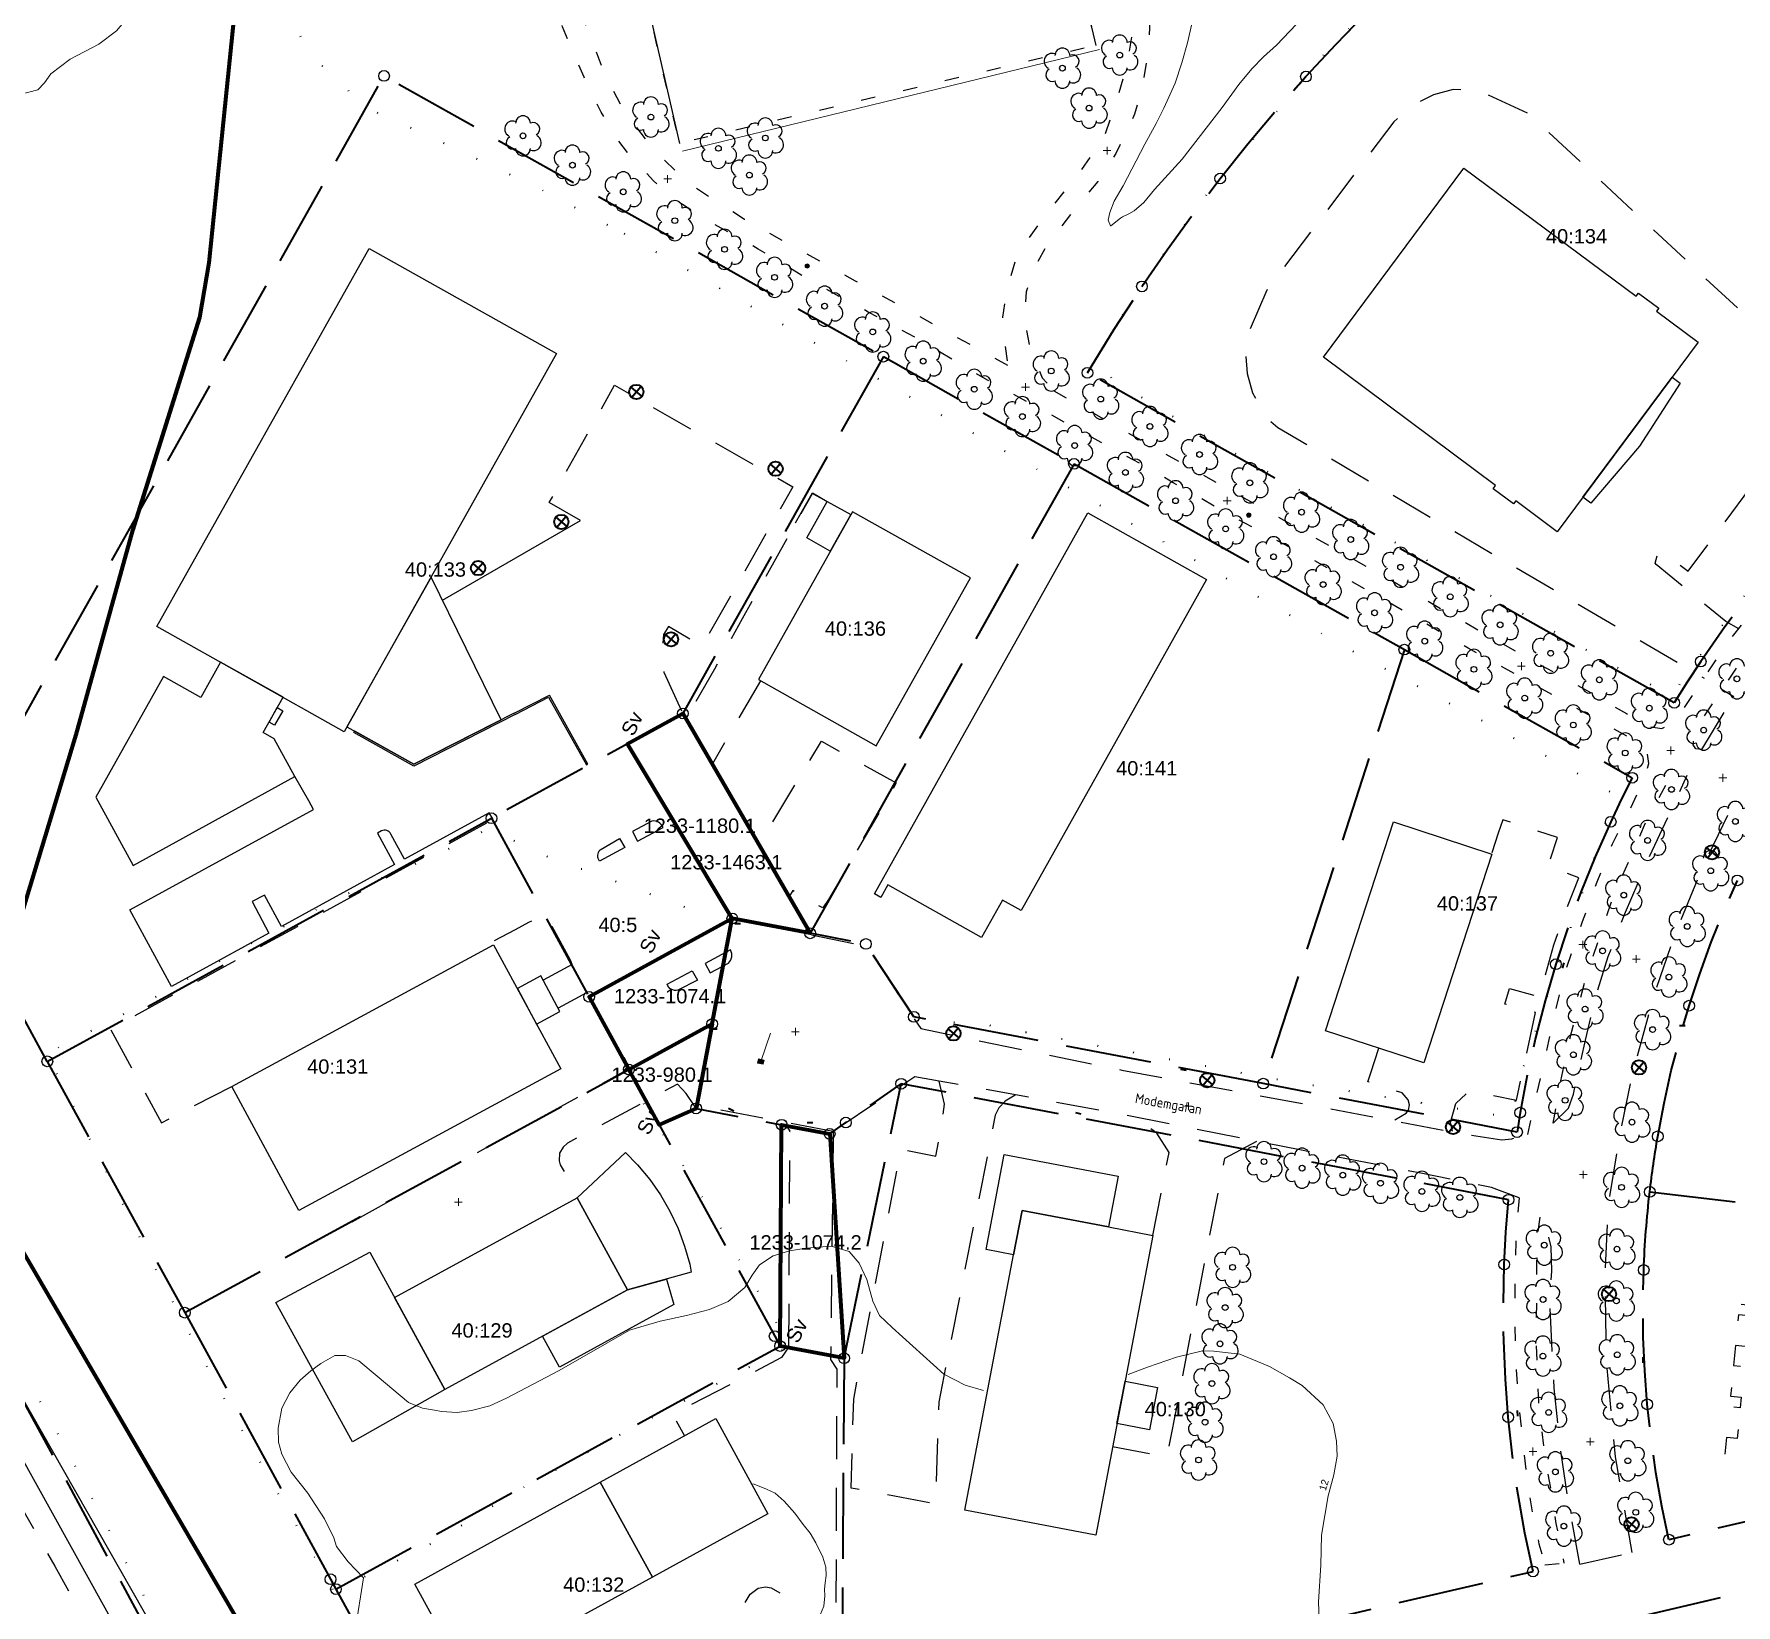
# Model space of a CAD drawing. Header units: metres. Extents: x -12 to 120691, y -61 to 6149382.
# Drawn here: x 119292 to 119529.7, y 6148446.3 to 6148665.6 of the extents above; entities that cross this region are included whole.
import ezdxf
from ezdxf.enums import TextEntityAlignment as Align

# ---------------------------------------------------------------- set-up
doc = ezdxf.new("R2010")
doc.units = ezdxf.units.M
for name, pattern in [('Annan_avgränsning_gångban', [6, 2, -4]), ('Annan_avgränsning_körbana', [10, 6, -4]), ('Annan_gräns', [0]), ('dränledning', [0]), ('Fastighetsgräns', [16, 12, -4]), ('Heldragen__fast_', [0]), ('Heldragen__skalber__', [0]), ('Heldragen_linje', [2, 1, 1]), ('Prickad__fast_', [5, 0, -5]), ('Stenmur', [0]), ('Streckad__fast_', [10.24, 5.12, -5.12]), ('Stödmur', [0])]:
    doc.linetypes.add(name, pattern=pattern)
doc.layers.get('0').update_dxf_attribs({"linetype": 'CONTINUOUS'})
for name, color, linetype, lineweight in [('ADR_LINE', 9, 'dränledning', 18), ('AV_LINE', 9, 'Heldragen__fast_', 20), ('BET.SLÄ_LINE', 9, 'Heldragen_linje', 18), ('BYGPREL_LINE', 9, 'Streckad__fast_', 25), ('DIKE.K_LINE', 9, 'Heldragen_linje', 25), ('DIKE.M_LINE', 9, 'Heldragen_linje', 25), ('FASTGR_LINE', 7, 'Fastighetsgräns', 35), ('GÅNGBK_LINE', 9, 'Annan_avgränsning_gångban', 25), ('HÖJDK-1_LINE', 9, 'Heldragen_linje', 18), ('INDUS.L_LINE', 9, 'Heldragen_linje', 25), ('INDUS.T_LINE', 9, 'Heldragen_linje', 25), ('KÖRBANK_LINE', 9, 'Annan_avgränsning_körbana', 25), ('KÖRBSTK_LINE', 9, 'Heldragen_linje', 25), ('KÖRBT.K_LINE', 9, 'Annan_avgränsning_körbana', 25), ('RÄTTIGR_LINE', 9, 'Annan_gräns', 70), ('SKÄRMTT_LINE', 9, 'Heldragen_linje', 25), ('STAKE_LINE', 9, 'staket', 25), ('STMURK_LINE', 9, 'Stenmur', 25), ('STÖDM_LINE', 9, 'Stödmur', 25), ('TINDU.L_LINE', 9, 'Heldragen_linje', 25), ('TSKÄRTL_LINE', 9, 'Heldragen_linje', 25), ('ÅKER.B_LINE', 9, 'Prickad__fast_', 35)]:
    doc.layers.add(name, color=color, linetype=linetype, lineweight=lineweight)
for name, color, linetype in [('DIB_POINT', 9, 'CONTINUOUS'), ('FASTID_POINT', 9, 'CONTINUOUS'), ('FREGNRT_TEXT', 9, 'CONTINUOUS'), ('GRÄ_POINT', 9, 'CONTINUOUS'), ('HPF_POINT', 7, 'CONTINUOUS'), ('HTXT2_TEXT', 9, 'CONTINUOUS'), ('RUPPLYT_TEXT', 9, 'CONTINUOUS'), ('STOLP.B_POINT', 9, 'CONTINUOUS'), ('TRÄD.LÖ_POINT', 9, 'CONTINUOUS'), ('VBP_POINT', 9, 'CONTINUOUS'), ('VSV_POINT', 5, 'CONTINUOUS'), ('väg-gatunamn text', 3, 'CONTINUOUS')]:
    doc.layers.add(name, color=color, linetype=linetype)
doc.styles.add('ISO', font='iso.shx')
doc.styles.add('Standard_CAD', font='ARIAL.TTF', dxfattribs={"height": 0.2})
doc.linetypes.add('staket', pattern='A,15,["//",ISO,S=3,R=0,X=0,Y=-1.5],15', length=30)

# ---------------------------------------------------------------- blocks, each defined once
blk = doc.blocks.new('Gränspunkt')
at = {"color": 0, "linetype": 'Heldragen__skalber__', "lineweight": 25}
blk.add_circle((0, 0), 0.5, dxfattribs=at)
blk = doc.blocks.new('Plus__fast_')
at = {"color": 0, "linetype": 'Heldragen__skalber__', "lineweight": 0, "flags": 128}
for points in [[(-0.0675, 0), (0.0675, 0)], [(0, -0.0675), (0, 0.0675)]]:
    blk.add_lwpolyline(points, dxfattribs=at)
blk = doc.blocks.new('Belysningsstolpe')
at = {"color": 0, "linetype": 'Heldragen__skalber__', "lineweight": 35, "flags": 128}
for points in [[(-0.38, 0.32), (0.38, -0.32)], [(-0.32, -0.38), (0.32, 0.38)]]:
    blk.add_lwpolyline(points, dxfattribs=at)
at = {"color": 0, "linetype": 'Heldragen__skalber__', "lineweight": 35}
blk.add_circle((0, 0), 0.5, dxfattribs=at)
blk = doc.blocks.new('Rutnätspunkt_1')
at = {"color": 0, "linetype": 'Heldragen__skalber__', "lineweight": 25, "flags": 128}
for points in [[(-0.5, 0), (-0.08, 0)], [(0, 0.5), (0, 0.08)], [(0.5, 0), (0.08, 0)], [(0, -0.5), (0, -0.08)]]:
    blk.add_lwpolyline(points, dxfattribs=at)
blk = doc.blocks.new('LÖVTRÄD', base_point=(2, 2))
blk.add_circle((2, 2), 0.08)
for centre, radius, start, end in [((1.712, 2.192), 0.222, 59.744, 239.744), ((2, 2.352), 0.208, 0, 180), ((1.712, 1.808), 0.179, 116.565, 296.565), ((2.288, 1.808), 0.222, 239.744, 59.744), ((2.288, 2.192), 0.179, 296.565, 116.565), ((2, 1.648), 0.208, 180, 0)]:
    blk.add_arc(centre, radius, start, end)
blk = doc.blocks.new('Ventil')
at = {"color": 0, "linetype": 'Heldragen__skalber__', "lineweight": 35, "flags": 128}
blk.add_lwpolyline([(-0.4, 0), (0.4, 0)], dxfattribs=at)
blk = doc.blocks.new('VBP')
blk.add_hatch(color=0).paths.add_polyline_path([(0.4, -0.3), (-0.4, -0.3), (-0.4, 0.3), (0.4, 0.3)], flags=0)
at = {"color": 0, "linetype": 'Heldragen__skalber__', "lineweight": 0, "flags": 128}
blk.add_lwpolyline([(0.4, -0.3), (-0.4, -0.3), (-0.4, 0.3), (0.4, 0.3), (0.4, -0.3)], dxfattribs=at)
blk = doc.blocks.new('DIB')
blk.add_hatch(color=0).paths.add_polyline_path([(0.3, 0, 1), (-0.3, 0, 1)], flags=0)
at = {"color": 0, "linetype": 'Heldragen__skalber__', "lineweight": 0, "flags": 128}
blk.add_lwpolyline([(0.3, 0, 1), (-0.3, 0, 1), (0.3, 0)], format="xyb", dxfattribs=at)

msp = doc.modelspace()

# ---------------------------------------------------------------- linework, layer by layer
at = {"layer": 'ADR_LINE', "flags": 128}
msp.add_lwpolyline([(119440.83, 6148663.458), (119382.571, 6148649.262)], dxfattribs=at)
at = {"layer": 'AV_LINE', "flags": 128}
msp.add_lwpolyline([(119393.511, 6148522.136), (119394.868, 6148526.114)], dxfattribs=at)
at = {"layer": 'BET.SLÄ_LINE', "flags": 128}
msp.add_lwpolyline([(119442.379, 6148638.81), (119442.336, 6148638.832), (119442.042, 6148639.62), (119442.233, 6148640.715), (119442.864, 6148642.297), (119444.119, 6148644.396), (119447.161, 6148650.229), (119448.746, 6148653.119), (119449.809, 6148655.269), (119451.366, 6148658.773), (119452.295, 6148661.591), (119453.096, 6148664.361), (119453.692, 6148667.056), (119454.418, 6148669.647), (119454.835, 6148671.972), (119455.505, 6148676.624), (119456.282, 6148678.793), (119457.439, 6148681.066), (119459.481, 6148683.286), (119461.789, 6148685.18), (119468.519, 6148690.412), (119470.753, 6148692.33), (119472.346, 6148694.083), (119475.46, 6148697.637), (119479.298, 6148703.138), (119483.524, 6148710.321), (119488.783, 6148717.853), (119490.436, 6148719.722), (119492.339, 6148721.595), (119494.201, 6148723.252), (119495.553, 6148724.303), (119496.961, 6148725.298), (119498.623, 6148726.308), (119500.817, 6148727.376), (119502.346, 6148727.865), (119504.477, 6148728.334), (119507.003, 6148728.763), (119510.296, 6148729.191), (119516.234, 6148730.268), (119524.4, 6148731.729), (119532.87, 6148733.409), (119535.119, 6148734.026), (119537.597, 6148734.9), (119539.9, 6148735.589), (119541.146, 6148736.131), (119543.055, 6148736.819), (119549.653, 6148739.245), (119551.809, 6148740.168), (119556.934, 6148742.689), (119565.976, 6148747.234), (119573.359, 6148750.89), (119579.403, 6148752.701), (119582.636, 6148753.248), (119584.517, 6148753.326), (119585.55, 6148753.19), (119586.736, 6148752.765), (119588.219, 6148752.021), (119589.268, 6148751.297), (119590.163, 6148750.484), (119590.813, 6148749.343), (119590.938, 6148748.439), (119590.782, 6148747.388), (119590.453, 6148746.356), (119589.835, 6148745.058), (119588.586, 6148743.453), (119587.484, 6148742.473), (119586.362, 6148741.674), (119584.452, 6148740.414), (119582.344, 6148739.173), (119579.946, 6148737.984), (119578.012, 6148737.25), (119571.352, 6148734.707), (119561.049, 6148730.714), (119552.779, 6148727.761), (119543.293, 6148724.117), (119536.451, 6148720.604), (119528.912, 6148716.327), (119520.959, 6148711.705), (119519.124, 6148710.724), (119514.418, 6148707.933), (119508.465, 6148703.819), (119507.342, 6148702.842), (119505.083, 6148701.069), (119498.03, 6148695.669), (119495.394, 6148693.484), (119492.543, 6148690.859), (119489.591, 6148687.526), (119486.218, 6148684.037), (119483.804, 6148681.824), (119477.373, 6148675.96), (119471.115, 6148669.936), (119465.531, 6148664.052), (119463.7, 6148662.405), (119462.086, 6148660.765), (119460.291, 6148658.568), (119457.939, 6148655.358), (119452.372, 6148648.155), (119448.508, 6148643.892), (119447.019, 6148642.087), (119445.667, 6148640.907), (119444.916, 6148640.491), (119444.042, 6148640.069), (119443.733, 6148639.917), (119442.379, 6148638.81)], dxfattribs=at)
at = {"layer": 'BYGPREL_LINE', "flags": 128}
msp.add_lwpolyline([(119556.014, 6148488.084), (119540.387, 6148489.598), (119540.435, 6148490.096), (119532.373, 6148490.878), (119532.446, 6148491.624), (119532.047, 6148491.663), (119531.974, 6148490.916), (119530.482, 6148491.06), (119530.211, 6148488.274), (119531.704, 6148488.129), (119531.56, 6148486.636), (119530.066, 6148486.781), (119529.797, 6148483.994), (119531.29, 6148483.849), (119531.145, 6148482.356), (119529.652, 6148482.501), (119529.382, 6148479.714), (119530.874, 6148479.57), (119530.73, 6148478.077), (119529.237, 6148478.222), (119528.966, 6148475.434), (119530.459, 6148475.29), (119530.315, 6148473.797), (119528.821, 6148473.941), (119528.552, 6148471.154), (119530.045, 6148471.009), (119529.9, 6148469.516), (119528.407, 6148469.661), (119528.137, 6148466.875), (119529.63, 6148466.73), (119529.558, 6148465.983), (119529.956, 6148465.944), (119530.028, 6148466.692), (119533.532, 6148466.351), (119533.592, 6148466.969), (119553.15, 6148468.496), (119552.496, 6148476.87), (119554.903, 6148476.637), (119556.014, 6148488.084)], dxfattribs=at)
at = {"layer": 'DIKE.K_LINE', "flags": 128}
msp.add_lwpolyline([(119218.299, 6148589.881), (119219.712, 6148593.586), (119222, 6148594.024), (119224.088, 6148592.506), (119229.787, 6148581.447), (119311.973, 6148437.159), (119328.397, 6148408.811), (119337.207, 6148394.41), (119345.284, 6148381.998), (119348.842, 6148372.176), (119353.04, 6148363.948), (119361.088, 6148348.444), (119369.709, 6148332.684), (119387.137, 6148301.549), (119404.182, 6148271.466), (119420.942, 6148242.882), (119428.221, 6148230.969), (119434.831, 6148219.108), (119440.868, 6148208.878), (119447.536, 6148197.126), (119462.746, 6148171.66), (119472.862, 6148154.946), (119490.397, 6148126.093), (119506.217, 6148100.015), (119531.353, 6148059.491)], dxfattribs=at)
at = {"layer": 'DIKE.M_LINE', "flags": 128}
msp.add_lwpolyline([(119530.268, 6148059.323), (119506.238, 6148098.676), (119477.97, 6148145.125), (119471.381, 6148155.637), (119459.736, 6148174.759), (119457.323, 6148178.73), (119445.399, 6148198.921), (119439.205, 6148209.687), (119431.965, 6148222.072), (119426.667, 6148231.311), (119424.57, 6148234.949), (119420.046, 6148242.16), (119408.624, 6148261.111), (119399.441, 6148276.783), (119390.084, 6148292.248), (119380.663, 6148308.435), (119371.775, 6148323.49), (119362.847, 6148339.124), (119353.923, 6148354.959), (119344.43, 6148371.216), (119334.626, 6148388.905), (119324.217, 6148406.987), (119319.041, 6148415.986), (119306.655, 6148437.248), (119227.329, 6148580.255), (119223.85, 6148586.78), (119221.718, 6148590.979)], dxfattribs=at)
at = {"layer": 'FASTGR_LINE', "flags": 128}
for points in [[(119469.652, 6148659.668), (119473.873, 6148664.215), (119478.202, 6148668.658), (119482.638, 6148672.994)], [(119293.837, 6148522.173), (119278.892, 6148549.49), (119340.873, 6148659.762), (119410.617, 6148620.564)], [(119457.665, 6148645.435), (119461.544, 6148650.276), (119465.541, 6148655.021), (119469.652, 6148659.668)], [(119446.742, 6148630.371), (119450.261, 6148635.48), (119453.903, 6148640.503), (119457.665, 6148645.435)], [(119439.123, 6148618.308), (119442.849, 6148624.393), (119446.742, 6148630.371)], [(119410.617, 6148620.564), (119382.607, 6148570.742)], [(119410.617, 6148620.564), (119437.252, 6148605.594)], [(119521.101, 6148572.232), (119439.123, 6148618.308)], [(119437.252, 6148605.594), (119400.399, 6148540.048)], [(119437.252, 6148605.594), (119483.394, 6148579.66)], [(119539.307, 6148596.551), (119535.428, 6148592.112), (119531.712, 6148587.534), (119528.166, 6148582.825), (119524.793, 6148577.99)], [(119483.394, 6148579.66), (119463.689, 6148519.063)], [(119483.394, 6148579.66), (119515.222, 6148561.771)], [(119524.793, 6148577.99), (119522.918, 6148575.131), (119521.101, 6148572.232)], [(119235.312, 6148576.105), (119255.69, 6148538.832), (119260.788, 6148529.617), (119328.245, 6148404.852)], [(119382.607, 6148570.742), (119355.871, 6148556.113)], [(119400.399, 6148540.048), (119382.607, 6148570.742)], [(119515.222, 6148561.771), (119513.688, 6148558.712), (119512.22, 6148555.623)], [(119293.837, 6148522.173), (119355.871, 6148556.113)], [(119355.871, 6148556.113), (119369.515, 6148531.179), (119375.073, 6148521.024)], [(119512.22, 6148555.623), (119510.061, 6148550.748), (119508.066, 6148545.806), (119506.233, 6148540.799), (119504.565, 6148535.736)], [(119523.184, 6148529.942), (119524.652, 6148534.397), (119526.266, 6148538.801), (119528.022, 6148543.151), (119529.92, 6148547.44)], [(119400.399, 6148540.048), (119389.518, 6148542.124), (119386.707, 6148527.391), (119384.457, 6148515.603), (119396.412, 6148513.321), (119403.121, 6148512.042), (119405.373, 6148513.619), (119413.11, 6148519.044)], [(119463.689, 6148519.063), (119414.892, 6148528.375), (119408.181, 6148538.563), (119400.399, 6148540.048)], [(119504.565, 6148535.736), (119503.063, 6148530.617), (119501.731, 6148525.454), (119500.568, 6148520.249), (119499.577, 6148515.009)], [(119518.794, 6148511.7), (119519.667, 6148516.312), (119520.69, 6148520.892), (119521.863, 6148525.437), (119523.184, 6148529.942)], [(119293.837, 6148522.173), (119313.036, 6148487.083)], [(119313.036, 6148487.083), (119375.073, 6148521.024)], [(119375.073, 6148521.024), (119395.439, 6148483.804), (119396.192, 6148482.425)], [(119405.139, 6148480.719), (119413.11, 6148519.044)], [(119497.954, 6148502.854), (119413.11, 6148519.044)], [(119499.577, 6148515.009), (119499.135, 6148512.299), (119463.689, 6148519.063)], [(119497.346, 6148493.806), (119497.587, 6148498.334), (119497.954, 6148502.854)], [(119517.674, 6148503.94), (119584.226, 6148496.209)], [(119497.909, 6148472.495), (119497.507, 6148477.813), (119497.279, 6148483.141), (119497.225, 6148488.474), (119497.346, 6148493.806)], [(119517.327, 6148474.288), (119516.972, 6148478.968), (119516.771, 6148483.657), (119516.724, 6148488.349), (119516.831, 6148493.042)], [(119313.036, 6148487.083), (119333.402, 6148449.861), (119334.155, 6148448.483)], [(119334.155, 6148448.483), (119396.192, 6148482.425)], [(119396.192, 6148482.425), (119405.139, 6148480.719)], [(119405.139, 6148480.719), (119404.766, 6148428.424)], [(119520.36, 6148455.383), (119519.365, 6148460.069), (119518.526, 6148464.785), (119517.847, 6148469.527), (119517.327, 6148474.288)], [(119501.37, 6148450.954), (119500.234, 6148456.293), (119499.278, 6148461.667), (119498.503, 6148467.067), (119497.909, 6148472.495)], [(119585.609, 6148470.601), (119520.36, 6148455.383)], [(119360.066, 6148408.243), (119588.293, 6148461.473)], [(119404.766, 6148428.424), (119501.37, 6148450.954)], [(119334.155, 6148448.483), (119351.882, 6148416.088), (119404.766, 6148428.424)]]:
    msp.add_lwpolyline(points, dxfattribs=at)
for points in [[(119517.674, 6148503.94, -0.0137096), (119518.794, 6148511.7)], [(119516.831, 6148493.042, -0.0191163), (119517.674, 6148503.94)]]:
    msp.add_lwpolyline(points, format="xyb", dxfattribs=at)
at = {"layer": 'GÅNGBK_LINE', "flags": 128}
for points in [[(119517.805, 6148568.902), (119519.37, 6148568.649), (119520.628, 6148569.248), (119521.546, 6148570.099), (119528.547, 6148580.631), (119538.938, 6148593.493), (119547.156, 6148602.695), (119553.188, 6148608.103), (119559.122, 6148613.112), (119565.752, 6148617.89), (119572.402, 6148622.552), (119580.486, 6148627.549), (119587.565, 6148631.282), (119596.572, 6148635.265), (119606.212, 6148639.126), (119615.945, 6148642.718), (119630.014, 6148647.575), (119638.299, 6148651.202), (119642.247, 6148653.115), (119646.579, 6148655.223), (119649.493, 6148656.938), (119649.738, 6148659.016), (119644.929, 6148672.781), (119637.999, 6148691.911), (119628.664, 6148717.621), (119621.64, 6148737.03), (119615.742, 6148753.49), (119610.614, 6148767.749), (119609.459, 6148771.274), (119608.441, 6148773.506), (119607.195, 6148775.094), (119605.91, 6148775.858), (119603.639, 6148775.982), (119602.499, 6148775.662), (119593.137, 6148771.913), (119579.829, 6148766.506), (119569.316, 6148762.569), (119561.703, 6148760.219), (119549.316, 6148756.784), (119541.358, 6148754.923), (119534.025, 6148752.642), (119529.676, 6148751.054), (119524.594, 6148748.67), (119518.204, 6148745.284), (119511.15, 6148741.563), (119505.237, 6148738.593), (119499.758, 6148735.841), (119495.093, 6148733.825), (119489.609, 6148731.497), (119486.4, 6148730.597), (119482.537, 6148729.765), (119472.112, 6148728.506), (119460.769, 6148726.544), (119452.646, 6148724.955), (119445.926, 6148722.991), (119440.37, 6148721.358), (119438.09, 6148720.473), (119437.551, 6148719.344), (119437.757, 6148717.016), (119440.27, 6148707.448), (119442.85, 6148696.735), (119446.649, 6148680.536), (119447.883, 6148673.094), (119447.928, 6148668.497), (119447.59, 6148663.275), (119446.867, 6148658.612), (119445.7, 6148654.414), (119443.105, 6148648.915), (119440.578, 6148645.031), (119436.947, 6148640.654), (119433.34, 6148635.87), (119431.581, 6148632.757), (119430.561, 6148629.611), (119430.325, 6148626.109), (119430.985, 6148622.146), (119432.095, 6148619.433), (119432.809, 6148617.629), (119434.425, 6148615.81)], [(119427.986, 6148619.339), (119406.715, 6148631.12), (119391.22, 6148639.728), (119383.339, 6148644.792), (119378.371, 6148649.677), (119374.333, 6148654.949), (119371.789, 6148659.864), (119368.677, 6148667.825), (119365.952, 6148674.41), (119361.985, 6148683.061), (119359.011, 6148688.843), (119355.64, 6148694.361), (119355.352, 6148695.618), (119355.681, 6148697.009), (119356.911, 6148698.356), (119358.671, 6148699.371), (119378.817, 6148704.663), (119407.153, 6148712.394), (119423.851, 6148717.049), (119430.797, 6148718.939), (119431.987, 6148719.295), (119433.156, 6148719.379), (119434.826, 6148717.965)], [(119434.826, 6148717.965), (119438.39, 6148701.996), (119441.719, 6148688.508), (119444.171, 6148678.472), (119445.064, 6148673.413), (119445.586, 6148667.174), (119444.653, 6148661.416), (119443.211, 6148656.347), (119441.475, 6148651.256), (119437.621, 6148645.736), (119433.851, 6148641.113), (119430.748, 6148636.891), (119428.982, 6148633.735), (119427.882, 6148630.038), (119427.267, 6148626.073), (119427.376, 6148623.82), (119427.986, 6148619.339)], [(119431.039, 6148703.308), (119440.284, 6148664.024), (119382.129, 6148650.339), (119373.273, 6148689.132)], [(119500.629, 6148511.975), (119502.617, 6148520.641), (119504.373, 6148528.58), (119505.755, 6148534.337), (119508.3, 6148541.689), (119510.319, 6148547.257), (119512.481, 6148552.553), (119515.33, 6148558.162), (119516.851, 6148561.561), (119517.539, 6148563.737), (119517.342, 6148565.359), (119516.439, 6148566.519), (119510.86, 6148569.578), (119499.896, 6148575.685), (119492.288, 6148579.859), (119484.426, 6148584.432), (119469.953, 6148592.571), (119460.041, 6148597.881), (119451.097, 6148602.963), (119446.977, 6148605.372), (119441.029, 6148608.571), (119433.907, 6148612.54), (119425.16, 6148617.268), (119415.518, 6148623.017), (119408.52, 6148626.796), (119400.984, 6148630.857), (119393.14, 6148635.591), (119386.561, 6148639.278), (119381.831, 6148642.261), (119378.494, 6148645.136), (119375.281, 6148648.567), (119373.384, 6148651.054), (119371.193, 6148654.712), (119368.808, 6148659.571), (119365.808, 6148666.622), (119362.303, 6148675.252), (119358.678, 6148682.98), (119355.192, 6148689.556), (119353.102, 6148692.509), (119351.478, 6148693.762), (119350.625, 6148693.934), (119348.463, 6148693.261), (119346.095, 6148691.433), (119342.931, 6148688.835), (119339.58, 6148686.049), (119335.194, 6148681.993)], [(119434.425, 6148615.81), (119454.111, 6148604.675), (119467.762, 6148597.07), (119481.771, 6148589.228), (119489.794, 6148584.66), (119495.544, 6148581.361), (119501.332, 6148578.104), (119505.761, 6148575.741), (119514.405, 6148570.744), (119517.805, 6148568.902)], [(119524.967, 6148565.72), (119524.113, 6148565.829), (119523.753, 6148566.373), (119523.819, 6148568.056), (119524.334, 6148568.97), (119532.047, 6148580.403), (119537.25, 6148586.985), (119543.682, 6148594.6), (119550.156, 6148601.399), (119554.809, 6148605.733)], [(119504.199, 6148513.559), (119505.038, 6148518.506), (119506.469, 6148525.246), (119508.726, 6148533.766), (119510.724, 6148539.651), (119512.66, 6148545.393), (119514.891, 6148550.436), (119517.371, 6148556.102), (119519.324, 6148559.616), (119520.356, 6148561.488), (119520.608, 6148561.759), (119521.754, 6148561.999), (119522.922, 6148562.131)], [(119499.413, 6148503.108), (119498.947, 6148496.959), (119498.799, 6148487.999), (119498.889, 6148480.748), (119499.432, 6148473.747), (119499.987, 6148468.313), (119500.6, 6148463.335), (119501.293, 6148459.015), (119502.188, 6148454.804), (119503.037, 6148451.862)], [(119502.314, 6148500.398), (119501.898, 6148497.482), (119501.846, 6148490.285), (119501.795, 6148482.668), (119502.115, 6148474.581), (119502.887, 6148467.846), (119503.964, 6148461.562), (119504.562, 6148457.65), (119505.689, 6148452.127)], [(119503.037, 6148451.862), (119505.689, 6148452.127)]]:
    msp.add_lwpolyline(points, dxfattribs=at)
at = {"layer": 'HÖJDK-1_LINE', "flags": 128}
for points in [[(119296.234, 6148685.264), (119296.697, 6148684.742), (119297.768, 6148682.731), (119299.699, 6148679.614), (119300.635, 6148677.374), (119302.558, 6148675.509), (119304.364, 6148673.475), (119304.735, 6148670.87), (119304.922, 6148668.712), (119304.541, 6148667.279), (119303.49, 6148666.064), (119301.018, 6148664.185), (119297.007, 6148662.084), (119294.328, 6148660.047), (119293.441, 6148658.817), (119292.528, 6148657.825), (119287.466, 6148656.504), (119281.457, 6148654.694), (119277.804, 6148653.09), (119275.965, 6148651.323), (119274.001, 6148649.023), (119272.793, 6148646.557), (119271.362, 6148642.916), (119269.261, 6148633.935), (119264.365, 6148627.957), (119261.706, 6148622.904), (119261.433, 6148620.355), (119261.748, 6148617.7), (119261.195, 6148614.483), (119258.485, 6148609.567), (119256.141, 6148605.88), (119250.631, 6148599.527), (119246.223, 6148595.76), (119245.273, 6148593.886), (119245.088, 6148590.939), (119244.65, 6148587.946), (119244.734, 6148584.451), (119245.905, 6148581.713), (119247.032, 6148579.596), (119248.606, 6148577.884), (119251.483, 6148575.685), (119254.978, 6148572.723), (119256.29, 6148570.058), (119256.952, 6148567.698), (119256.547, 6148566.29), (119254.768, 6148561.995), (119253.877, 6148560.914), (119253.176, 6148559.88), (119252.256, 6148558.934), (119250.364, 6148557.977), (119248.693, 6148556.91), (119247.689, 6148555.632), (119247.243, 6148554.211), (119247.102, 6148553.481)], [(119338.016, 6148450.036), (119335.856, 6148452.269), (119334.249, 6148454.452), (119333.854, 6148455.654), (119332.563, 6148458.282), (119330.243, 6148461.878), (119327.918, 6148464.831), (119326.593, 6148467.31), (119326.116, 6148468.994), (119326.064, 6148470.95), (119326.596, 6148473.745), (119327.709, 6148475.895), (119329.144, 6148477.657), (119330.658, 6148478.946), (119332.024, 6148479.992), (119334.007, 6148481.109), (119335.468, 6148481.117), (119337.37, 6148480.35), (119339.889, 6148478.23), (119344.307, 6148474.547), (119346.235, 6148473.763), (119347.943, 6148473.489), (119348.92, 6148473.29), (119351.097, 6148473.132), (119353.078, 6148473.441), (119355.654, 6148474.07), (119357.984, 6148475.142), (119365.348, 6148479.01), (119375.18, 6148484.623), (119379.441, 6148485.907), (119383.131, 6148486.686), (119386.328, 6148487.511), (119388.93, 6148488.663), (119391.276, 6148490.605), (119392.284, 6148492.309), (119393.317, 6148493.781), (119395.227, 6148495.032), (119397.506, 6148495.693), (119399.859, 6148496.084), (119403.313, 6148496.362), (119405.835, 6148495.637), (119407.233, 6148494.016), (119408.324, 6148491.71), (119409.132, 6148488.689), (119410.078, 6148486.705), (119411.836, 6148485.019), (119419.052, 6148478.503), (119422.042, 6148476.979), (119424.597, 6148476.218)], [(119444.805, 6148478.427), (119447.538, 6148479.484), (119451.552, 6148480.877), (119455.206, 6148481.761), (119456.802, 6148481.688), (119460.415, 6148481.265), (119464.58, 6148479.56), (119467.365, 6148477.998), (119469.119, 6148476.929), (119472.048, 6148474.21), (119473.463, 6148471.605), (119473.927, 6148469.154), (119473.988, 6148467.05), (119473.534, 6148464.453), (119472.77, 6148461.51), (119471.802, 6148456.019), (119471.718, 6148451.83), (119471.412, 6148446.714), (119471.526, 6148442.951), (119472.154, 6148440.449), (119472.957, 6148438.12), (119473.945, 6148435.765), (119477.329, 6148428.026), (119478.302, 6148425.226), (119478.283, 6148423.345), (119478.182, 6148422.516), (119477.627, 6148421.396), (119476.668, 6148419.94), (119475.324, 6148418.41), (119473.937, 6148417.29), (119472.574, 6148416.672), (119468.064, 6148415.017), (119464.98, 6148414.148), (119463.667, 6148413.906), (119460.992, 6148413.309), (119454.454, 6148412.144), (119447.089, 6148411.907), (119434.386, 6148412.132), (119430.106, 6148412.538), (119424.586, 6148412.593), (119420.388, 6148411.9), (119410.061, 6148409.951), (119403.135, 6148409.166), (119399.991, 6148409.015), (119393.9, 6148408.49), (119391.089, 6148408.048), (119389.665, 6148407.626), (119388.179, 6148407.334), (119385.775, 6148406.696), (119375.831, 6148404.526), (119372.514, 6148404.561), (119370.189, 6148404.908), (119365.29, 6148405.726), (119363.243, 6148405.947), (119362.093, 6148406.052), (119357.603, 6148406.952), (119356.094, 6148407.259), (119354.686, 6148408.085), (119353.401, 6148408.751), (119349.521, 6148410.822), (119348.361, 6148411.609), (119347.705, 6148413.072), (119347.419, 6148414.929), (119346.805, 6148419.832), (119346.087, 6148422.012), (119344.376, 6148425.013), (119339.168, 6148434.471), (119338.235, 6148436.851), (119336.958, 6148441.286), (119336.823, 6148442.523), (119336.822, 6148442.684), (119338.016, 6148450.036)], [(119392.409, 6148463.182), (119392.553, 6148463.153), (119394.282, 6148462.44), (119395.494, 6148461.879), (119396.765, 6148460.77), (119398.258, 6148459.108), (119399.44, 6148457.495), (119400.407, 6148456.291), (119401.194, 6148454.965), (119402.184, 6148452.932), (119402.574, 6148451.569), (119402.613, 6148450.369), (119402.48, 6148449.367), (119402.399, 6148448.464), (119402.426, 6148447.548), (119402.299, 6148446.1), (119401.826, 6148444.964), (119401.354, 6148444.259), (119400.756, 6148443.637), (119399.893, 6148442.924), (119397.45, 6148441.027), (119396.619, 6148440.64), (119394.136, 6148439.951), (119393.208, 6148439.928), (119392.044, 6148439.793), (119389.406, 6148439.237), (119388.91, 6148439.098), (119383.809, 6148439.709)]]:
    msp.add_lwpolyline(points, dxfattribs=at)
at = {"layer": 'INDUS.L_LINE', "flags": 128}
for points in [[(119491.723, 6148646.887), (119515.798, 6148628.988), (119516.127, 6148629.429), (119518.935, 6148627.342), (119518.607, 6148626.9), (119524.425, 6148622.574), (119504.725, 6148596.085), (119498.979, 6148600.435), (119498.65, 6148599.995), (119495.805, 6148602.125), (119496.13, 6148602.556), (119472.089, 6148620.478), (119491.723, 6148646.887)], [(119338.812, 6148635.684), (119364.964, 6148620.985), (119335.295, 6148568.203), (119309.144, 6148582.902), (119338.812, 6148635.684)], [(119455.77, 6148589.469), (119429.876, 6148543.237), (119427.284, 6148544.689), (119424.352, 6148539.455), (119411.223, 6148546.811), (119410.245, 6148545.066), (119409.373, 6148545.555), (119439.193, 6148598.772), (119455.77, 6148589.469)], [(119481.868, 6148555.594), (119495.603, 6148551.116), (119486.1, 6148521.969), (119472.365, 6148526.447), (119481.868, 6148555.594)], [(119342.35, 6148489.19), (119367.864, 6148503.11), (119374.88, 6148490.251), (119349.366, 6148476.331), (119342.35, 6148489.19)], [(119448.266, 6148497.879), (119440.28, 6148456.035), (119422.01, 6148459.521), (119428.814, 6148495.178), (119429.995, 6148501.366), (119442.078, 6148499.06), (119448.266, 6148497.879)], [(119345.159, 6148449.185), (119371.071, 6148463.431), (119378.381, 6148450.136), (119363.103, 6148441.762), (119366.549, 6148435.528), (119367.952, 6148436.296), (119369.162, 6148434.085), (119367.759, 6148433.317), (119371.258, 6148426.922), (119365.471, 6148423.769), (119364.894, 6148424.806), (119360.177, 6148422.23), (119357.765, 6148426.672), (119358.804, 6148427.208), (119353.687, 6148436.603), (119352.414, 6148435.92), (119345.159, 6148449.185)]]:
    msp.add_lwpolyline(points, dxfattribs=at)
at = {"layer": 'INDUS.T_LINE', "flags": 128}
for points in [[(119399.914, 6148595.254), (119402.774, 6148600.357), (119406.072, 6148598.509), (119403.212, 6148593.406), (119399.914, 6148595.254)], [(119422.775, 6148589.674), (119406.296, 6148598.91), (119393.158, 6148575.471), (119409.636, 6148566.236), (119422.775, 6148589.674)], [(119319.6, 6148518.643), (119356.177, 6148538.46), (119365.56, 6148521.143), (119328.982, 6148501.326), (119319.6, 6148518.643)]]:
    msp.add_lwpolyline(points, dxfattribs=at)
at = {"layer": 'KÖRBANK_LINE', "flags": 128}
for points in [[(119215.816, 6148593.139), (119220.831, 6148583.95), (119235.565, 6148557.077), (119245.769, 6148538.905), (119257.038, 6148518.999), (119267.112, 6148501.121), (119276.958, 6148483.57), (119286.251, 6148466.857), (119294.897, 6148451.679), (119305.034, 6148433.259)], [(119527.801, 6148574.11), (119529.431, 6148573.128)], [(119524.967, 6148565.72), (119529.431, 6148573.128)], [(119504.199, 6148513.559), (119506.328, 6148515.655), (119507.012, 6148517.571), (119508.687, 6148525.127), (119510.071, 6148531.063), (119511.857, 6148536.793), (119514.265, 6148542.998), (119517.123, 6148549.653), (119520.764, 6148557.423), (119522.922, 6148562.131)], [(119515.228, 6148453.604), (119512.905, 6148466.938), (119511.652, 6148480.073), (119511.428, 6148492.158), (119511.918, 6148502.255), (119513.542, 6148512.132), (119515.188, 6148520.071), (119518.082, 6148530.761), (119521.134, 6148539.785), (119525.021, 6148549.104), (119529.693, 6148558.853)], [(119400.563, 6148539.823), (119408.307, 6148538.237), (119415.842, 6148526.744), (119443.954, 6148520.944), (119471.74, 6148515.811), (119492.288, 6148511.92), (119497.013, 6148511.229), (119498.399, 6148511.351), (119500.629, 6148511.975)], [(119418.423, 6148519.42), (119415.033, 6148520.033), (119403.631, 6148512.377)], [(119499.413, 6148503.108), (119495.572, 6148504.536), (119485.928, 6148506.508), (119468.809, 6148509.806), (119443.494, 6148514.864), (119418.423, 6148519.42)], [(119403.631, 6148512.377), (119384.653, 6148515.951)], [(119507.89, 6148451.955), (119506.489, 6148459.657), (119505.284, 6148467.445), (119504.339, 6148476.538), (119503.977, 6148482.882), (119503.736, 6148488.389), (119503.975, 6148492.88), (119503.904, 6148496.265), (119503.299, 6148498.768), (119502.314, 6148500.398)], [(119507.89, 6148451.955), (119515.228, 6148453.604)]]:
    msp.add_lwpolyline(points, dxfattribs=at)
at = {"layer": 'KÖRBSTK_LINE', "flags": 128}
for points in [[(119355.974, 6148555.879), (119356.067, 6148556.011), (119355.576, 6148556.873), (119343.726, 6148550.392), (119341.824, 6148553.896, 0.4225565), (119340.515, 6148554.347), (119339.941, 6148554.053), (119342.353, 6148549.649), (119326.533, 6148540.979), (119324.155, 6148545.398), (119322.433, 6148544.472), (119324.798, 6148540.07), (119311.192, 6148532.614), (119305.357, 6148543.325), (119331.008, 6148557.327), (119330.362, 6148558.546), (119328.429, 6148561.921)], [(119375.596, 6148554.282), (119376.292, 6148552.919), (119379.85, 6148554.835, 0.3533579), (119378.279, 6148555.713), (119375.596, 6148554.282)], [(119373.766, 6148553.307), (119374.526, 6148552.019), (119370.978, 6148550.124, -0.3700685), (119371.078, 6148551.715), (119373.766, 6148553.307)], [(119385.737, 6148535.812), (119386.411, 6148534.533), (119388.969, 6148535.871, 0.3387024), (119389.276, 6148537.721), (119385.737, 6148535.812)], [(119383.936, 6148534.831), (119384.675, 6148533.516), (119381.898, 6148532.103, -0.3854056), (119380.413, 6148532.931), (119383.936, 6148534.831)]]:
    msp.add_lwpolyline(points, format="xyb", dxfattribs=at)
at = {"layer": 'KÖRBT.K_LINE', "flags": 128}
for points in [[(119551.905, 6148606.952), (119533.796, 6148623.771), (119500.795, 6148654.443), (119493.6, 6148657.774), (119490.216, 6148657.858), (119487.459, 6148657.114), (119485.21, 6148656.005), (119483.579, 6148654.917), (119481.925, 6148653.356), (119464.181, 6148629.839), (119461.645, 6148623.944), (119461.143, 6148621.952), (119461.452, 6148618.216), (119462.195, 6148615.515), (119463.428, 6148613.194), (119464.725, 6148611.533)], [(119368.302, 6148597.702), (119363.952, 6148600.195), (119373.053, 6148616.569), (119397.974, 6148602.389), (119385.282, 6148580.123), (119380.616, 6148582.903), (119379.919, 6148581.748), (119379.693, 6148579.045), (119379.978, 6148576.513), (119382.606, 6148570.742), (119383.125, 6148570.097), (119387.074, 6148577), (119390.93, 6148583.982), (119400.727, 6148601.442), (119402.774, 6148600.357)], [(119464.725, 6148611.533), (119465.719, 6148610.685), (119525.256, 6148575.681)], [(119530.042, 6148582.58), (119530.115, 6148582.573), (119528.295, 6148583.577), (119518.577, 6148591.545), (119518.446, 6148591.741), (119518.76, 6148592.935), (119519.395, 6148593.241), (119523.059, 6148590.621), (119534.998, 6148606.619), (119531.364, 6148609.184), (119531.235, 6148609.473), (119531.857, 6148610.551), (119532.528, 6148610.791), (119533.803, 6148610.521), (119545.137, 6148601.551), (119545.401, 6148600.73)], [(119393.435, 6148575.317), (119388.697, 6148567.08), (119386.772, 6148563.733), (119393.273, 6148552.493), (119401.968, 6148566.876), (119412.421, 6148561.051), (119402.97, 6148544.779), (119402.17, 6148543.589), (119397.955, 6148546.031), (119397.459, 6148545.167), (119400.335, 6148540.333)], [(119360.41, 6148547.962), (119355.974, 6148555.879), (119302.653, 6148526.675), (119309.784, 6148513.565), (119313.121, 6148515.36), (119319.6, 6148518.643)], [(119490.106, 6148512.42), (119489.828, 6148513.631), (119490.578, 6148516.291), (119492.33, 6148517.92), (119492.789, 6148517.997), (119499.057, 6148516.746), (119501.729, 6148528.976), (119497.452, 6148530.152), (119498.107, 6148532.36), (119502.27, 6148531.207), (119504.299, 6148538.426), (119505.9, 6148543.04), (119507.762, 6148547.807), (119503.489, 6148549.41), (119504.78, 6148553.42), (119497.165, 6148555.913), (119496.516, 6148554.019), (119495.573, 6148551.126)], [(119367.129, 6148535.689), (119366.902, 6148536.312), (119363.705, 6148542.216), (119363.244, 6148542.652), (119361.041, 6148541.548), (119359.204, 6148540.523), (119356.273, 6148539.015)], [(119367.129, 6148535.689), (119363.091, 6148533.5)], [(119336.426, 6148499.773), (119375.216, 6148521.223), (119369.426, 6148531.696), (119369.231, 6148531.772)], [(119369.231, 6148531.772), (119365.209, 6148529.592)], [(119482.065, 6148514.01), (119483.67, 6148514.927), (119483.967, 6148515.337), (119484.124, 6148516.11), (119483.952, 6148516.819), (119483.1, 6148517.772), (119478.293, 6148519.313), (119478.693, 6148520.587), (119479.813, 6148524.019)], [(119429.039, 6148517.47), (119427.62, 6148516.596), (119426.733, 6148515.697), (119426.245, 6148514.645), (119418.358, 6148474.605), (119417.923, 6148460.363), (119406.113, 6148462.598), (119406.482, 6148475.014), (119413.094, 6148509.879), (119417.949, 6148508.93), (119418.604, 6148512.291), (119419.15, 6148516.175), (119418.423, 6148519.42)], [(119384.353, 6148515.84), (119383.052, 6148517.672), (119381.854, 6148518.987), (119366.477, 6148510.741), (119365.898, 6148510.194), (119365.396, 6148509.362), (119365.312, 6148508.271), (119365.489, 6148507.741), (119366.189, 6148506.465), (119367.864, 6148503.11)], [(119403.631, 6148512.377), (119403.238, 6148480.536), (119404.111, 6148479.171), (119403.945, 6148433.403), (119397.636, 6148431.873), (119397.338, 6148431.907), (119375.042, 6148426.624), (119373.759, 6148432.017), (119373.137, 6148432.104), (119371.448, 6148431.119), (119369.534, 6148430.073)], [(119397.41, 6148482.316), (119397.579, 6148512.408), (119397.07, 6148513.159)], [(119448.266, 6148497.879), (119450.524, 6148509.423), (119448.826, 6148512.133), (119446.001, 6148514.193)], [(119462.734, 6148511), (119458.25, 6148508.595), (119450.217, 6148466.914), (119442.633, 6148468.361)], [(119397.41, 6148482.316), (119396.409, 6148480.802), (119381.188, 6148472.865), (119382.822, 6148469.891)], [(119391.306, 6148446.628), (119391.996, 6148447.779), (119393.125, 6148448.614), (119394.157, 6148448.81), (119394.968, 6148448.673), (119396.187, 6148447.974), (119396.894, 6148446.99), (119397.166, 6148446.112), (119397.139, 6148445.136), (119396.785, 6148444.165), (119396.131, 6148443.309), (119394.658, 6148442.763), (119393.441, 6148442.859), (119392.377, 6148443.284), (119391.366, 6148444.823), (119391.227, 6148445.41), (119391.306, 6148446.628)]]:
    msp.add_lwpolyline(points, dxfattribs=at)
at = {"layer": 'RÄTTIGR_LINE', "flags": 128}
for points in [[(119125.716, 6149193.23), (119131.758, 6149171.067), (119148.05, 6149123.164), (119160.086, 6149092.004), (119172.978, 6149065.196), (119186.591, 6149041.934), (119208.63, 6149010.04), (119222.842, 6148990.28), (119238.975, 6148969.508), (119257.77, 6148948.186), (119265.839, 6148935.939), (119269.598, 6148927.865), (119322.954, 6148758.457), (119325.962, 6148746.596), (119327.186, 6148736.513), (119325.218, 6148717.793), (119323.454, 6148698.962), (119320.617, 6148675.17), (119316.417, 6148633.682), (119315.073, 6148626.031), (119305.748, 6148596.291), (119297.823, 6148567.761), (119289.25, 6148539.447), (119283.659, 6148527.046), (119277.95, 6148516.938), (119455.729, 6148212.016), (119618.521, 6147953.083), (119621.501, 6147952.34), (119694.569, 6147837.716), (119847.552, 6147630.086), (119924.738, 6147493.042), (120001.647, 6147384.567), (120031.963, 6147344.267), (120125.93, 6147226.121)], [(119389.518, 6148542.124), (119374.858, 6148566.502), (119382.607, 6148570.742), (119400.399, 6148540.048), (119389.518, 6148542.124)], [(119389.518, 6148542.124), (119369.515, 6148531.179), (119375.073, 6148521.024)], [(119386.707, 6148527.391), (119389.518, 6148542.124)], [(119386.707, 6148527.391), (119384.457, 6148515.603), (119379.292, 6148513.312), (119375.073, 6148521.024)], [(119375.073, 6148521.024), (119386.707, 6148527.391)], [(119403.121, 6148512.042), (119405.139, 6148480.719), (119396.193, 6148482.425), (119396.412, 6148513.321), (119403.121, 6148512.042)]]:
    msp.add_lwpolyline(points, dxfattribs=at)
at = {"layer": 'SKÄRMTT_LINE', "flags": 128}
for points in [[(119359.495, 6148532.337), (119362.182, 6148527.377), (119365.45, 6148529.147), (119362.763, 6148534.107), (119359.495, 6148532.337)], [(119447.799, 6148470.737), (119443.251, 6148471.604), (119444.376, 6148477.497), (119448.923, 6148476.629), (119447.799, 6148470.737)]]:
    msp.add_lwpolyline(points, dxfattribs=at)
at = {"layer": 'STAKE_LINE', "flags": 128}
for points in [[(119431.039, 6148703.308), (119440.284, 6148664.024)], [(119373.273, 6148689.132), (119382.129, 6148650.339)], [(119398.364, 6148597.373), (119400.718, 6148601.559), (119402.774, 6148600.357)]]:
    msp.add_lwpolyline(points, dxfattribs=at)
at = {"layer": 'STMURK_LINE', "flags": 128}
for points in [[(119359.067, 6148570.804), (119363.962, 6148573.322)], [(119359.191, 6148570.587), (119363.854, 6148573.025), (119369.14, 6148563.553), (119369.354, 6148563.667), (119363.962, 6148573.322)], [(119359.191, 6148570.587), (119345.026, 6148563.364), (119336.652, 6148568.071)], [(119359.067, 6148570.804), (119345.032, 6148563.648), (119336.775, 6148568.289)], [(119336.652, 6148568.071), (119336.775, 6148568.289)]]:
    msp.add_lwpolyline(points, dxfattribs=at)
at = {"layer": 'STÖDM_LINE', "flags": 128}
msp.add_lwpolyline([(119349.017, 6148586.567), (119368.302, 6148597.702)], dxfattribs=at)
at = {"layer": 'TINDU.L_LINE', "flags": 128}
for points in [[(119318.043, 6148577.9), (119315.273, 6148572.975), (119310.087, 6148575.891), (119300.625, 6148559.059), (119305.847, 6148549.536), (119328.429, 6148561.921), (119325.527, 6148567.212), (119323.992, 6148568.073), (119326.763, 6148572.999), (119318.043, 6148577.9)], [(119325.955, 6148571.56), (119326.722, 6148571.129), (119325.579, 6148569.098), (119324.813, 6148569.53), (119325.955, 6148571.56)], [(119367.864, 6148503.11), (119374.621, 6148509.437), (119376.295, 6148507.729), (119377.981, 6148505.696), (119379.489, 6148503.527), (119380.812, 6148501.24), (119381.939, 6148498.851), (119382.862, 6148496.376), (119383.575, 6148493.831), (119383.783, 6148492.747), (119374.88, 6148490.251), (119367.864, 6148503.11)], [(119428.814, 6148495.178), (119424.983, 6148495.909), (119427.514, 6148509.169), (119443.427, 6148506.132), (119442.078, 6148499.06), (119429.995, 6148501.366), (119428.814, 6148495.178)], [(119349.366, 6148476.331), (119336.454, 6148469.066), (119325.746, 6148488.506), (119338.902, 6148495.51), (119349.366, 6148476.331)], [(119380.336, 6148491.781), (119381.335, 6148488.201), (119365.384, 6148479.46), (119363.025, 6148483.783), (119374.88, 6148490.251), (119380.336, 6148491.781)], [(119371.071, 6148463.431), (119387.196, 6148472.296), (119394.505, 6148459.001), (119378.381, 6148450.136), (119371.071, 6148463.431)]]:
    msp.add_lwpolyline(points, dxfattribs=at)
at = {"layer": 'TSKÄRTL_LINE', "flags": 128}
for points in [[(119520.815, 6148617.719), (119521.939, 6148616.884), (119516.263, 6148608.081), (119509.464, 6148600.114), (119508.342, 6148600.949), (119520.815, 6148617.719)], [(119335.688, 6148568.9), (119345.032, 6148563.648), (119357.22, 6148569.838), (119347.433, 6148589.798), (119335.688, 6148568.9)]]:
    msp.add_lwpolyline(points, dxfattribs=at)
at = {"layer": 'ÅKER.B_LINE', "flags": 128}
for points in [[(119611.278, 6148742.319), (119615.096, 6148733.026), (119620.347, 6148716.908), (119625.815, 6148700.964), (119631.368, 6148685.137), (119637.101, 6148668.899), (119636.346, 6148665.932), (119635.308, 6148660.954), (119635.332, 6148653.306), (119624.403, 6148648.739), (119612.403, 6148644.452), (119602.006, 6148640.118), (119593.046, 6148636.198), (119585.967, 6148632.636), (119576.899, 6148627.75), (119567.866, 6148622.428), (119560.968, 6148617.205), (119554.473, 6148611.812), (119546.787, 6148605.294), (119538.626, 6148596.56), (119532.47, 6148589.271), (119526.854, 6148581.771), (119522.702, 6148576.092), (119520.809, 6148573.338), (119515.175, 6148575.982), (119494.948, 6148587.456), (119479.519, 6148596.018), (119468.147, 6148602.264), (119457.356, 6148608.338), (119447.889, 6148614.141), (119443.868, 6148616.603), (119441.456, 6148618.403), (119440.858, 6148620.119), (119441.727, 6148622.858), (119448.877, 6148633.673), (119456.223, 6148643.78), (119465.974, 6148655.232), (119472.586, 6148663.202), (119479.143, 6148669.93), (119488.4, 6148678.713), (119497.078, 6148686.5), (119505.675, 6148693.233), (119515.344, 6148700.055), (119528.444, 6148707.684), (119540.118, 6148714.366)], [(119249.362, 6148549.685), (119233.571, 6148576.209), (119225.932, 6148591.514), (119222.944, 6148598.755), (119221.911, 6148604.942), (119223.643, 6148610.754), (119227.678, 6148616.766), (119230.082, 6148621.698), (119232.526, 6148628.241), (119233.791, 6148633.536), (119233.795, 6148640.047), (119233.445, 6148648.972), (119233.198, 6148656.985), (119232.327, 6148665.863), (119232.554, 6148670.52), (119234.455, 6148672.89), (119237.954, 6148674.002), (119253.728, 6148677.129), (119266.323, 6148680.347), (119282.528, 6148684.462), (119294.074, 6148687.369), (119304.164, 6148689.672), (119310.242, 6148690.93), (119313.022, 6148690.192), (119317.743, 6148687.718), (119319.894, 6148684.636), (119321.832, 6148679.698), (119324.104, 6148673.673), (119326.722, 6148668.851), (119329.754, 6148664.423), (119333.308, 6148659.76), (119339.391, 6148654.873), (119348.296, 6148650.867), (119362.902, 6148643.86), (119374.407, 6148637.745)], [(119374.407, 6148637.745), (119405.827, 6148619.789), (119442.262, 6148599.03), (119474.559, 6148580.341), (119497.687, 6148567.892), (119512.739, 6148559.508), (119509.891, 6148550.57), (119504.167, 6148533.696), (119499.192, 6148518.935), (119498.539, 6148514.278), (119464.695, 6148519.784), (119421.9, 6148527.835), (119415.842, 6148526.744)], [(119377.113, 6148516.265), (119384.073, 6148505.349), (119397.561, 6148482.407), (119376.664, 6148471.542), (119359.712, 6148462.325), (119348.296, 6148455.232), (119339.117, 6148450.668), (119333.874, 6148448.185), (119327.962, 6148458.544), (119318.125, 6148475.845), (119309.135, 6148492.903), (119298.905, 6148513.089), (119293.738, 6148523.269), (119306.06, 6148529.59), (119322.952, 6148539.013), (119338.026, 6148546.714), (119348.851, 6148551.302), (119355.471, 6148554.711), (119363.966, 6148550.663), (119371.049, 6148548.126), (119387.034, 6148542.221)], [(119249.362, 6148549.685), (119264.636, 6148522.935), (119275.692, 6148502.687), (119293.677, 6148473.222), (119309.494, 6148443.371), (119328.449, 6148409.795)]]:
    msp.add_lwpolyline(points, dxfattribs=at)

# ---------------------------------------------------------------- block references
at = {"layer": 'DIB_POINT'}
for p in [(119399.986, 6148633.221), (119461.669, 6148598.448)]:
    msp.add_blockref('DIB', p, dxfattribs=at)
at = {"layer": 'FASTID_POINT', "yscale": 0.1000000014901161}
for p, xscale, rotation in [((119507.447, 6148637.374), 0.1000000014967649, 359.4689964249916), ((119348.05, 6148590.845), 0.1000000014960562, 1.597937774406639), ((119334.4, 6148521.45), 0.1000000014891098, 1.597904144102904), ((119354.559, 6148484.605), 0.1000000014716776, 1.597882257921416), ((119451.394, 6148473.616), 0.1000000014978132, 1.597867844469117), ((119370.16, 6148449.105), 0.100000001485406, 1.597862506506491)]:
    msp.add_blockref('Rutnätspunkt_1', p, dxfattribs=dict(at, xscale=xscale, rotation=rotation))
at = {"layer": 'FASTID_POINT', "xscale": 0.1000000014901161, "yscale": 0.1000000014901161}
for p in [(119406.718, 6148582.603), (119447.403, 6148563.096), (119492.204, 6148544.224), (119373.53, 6148541.225)]:
    msp.add_blockref('Rutnätspunkt_1', p, dxfattribs=at)
at = {"layer": 'GRÄ_POINT', "xscale": 1.500000000076728, "yscale": 1.5, "rotation": 63.45294354166514}
for p in [(119340.873, 6148659.762), (119469.652, 6148659.668), (119457.665, 6148645.435), (119446.742, 6148630.371), (119410.617, 6148620.564), (119439.123, 6148618.308), (119437.252, 6148605.594), (119483.394, 6148579.66), (119524.793, 6148577.99), (119382.607, 6148570.742), (119521.101, 6148572.232), (119515.222, 6148561.771), (119355.871, 6148556.113), (119512.221, 6148555.623), (119529.921, 6148547.44), (119389.518, 6148542.124), (119400.399, 6148540.048), (119408.181, 6148538.563), (119504.565, 6148535.736), (119369.515, 6148531.179), (119414.892, 6148528.375), (119523.184, 6148529.942), (119386.707, 6148527.391), (119293.837, 6148522.173), (119375.073, 6148521.024), (119413.11, 6148519.044), (119463.689, 6148519.063), (119384.457, 6148515.603), (119405.373, 6148513.619), (119499.577, 6148515.009), (119396.412, 6148513.321), (119403.121, 6148512.042), (119499.135, 6148512.299), (119518.794, 6148511.7), (119517.674, 6148503.94), (119497.954, 6148502.854), (119497.346, 6148493.806), (119516.831, 6148493.042), (119313.036, 6148487.083), (119395.439, 6148483.804), (119396.193, 6148482.425), (119405.139, 6148480.719), (119517.327, 6148474.288), (119497.909, 6148472.495), (119520.36, 6148455.383), (119333.402, 6148449.861), (119501.37, 6148450.954), (119334.155, 6148448.483)]:
    msp.add_blockref('Gränspunkt', p, dxfattribs=at)
at = {"layer": 'HPF_POINT', "xscale": 8, "yscale": 8}
for p in [(119441.863, 6148649.338), (119380.48, 6148645.374), (119430.471, 6148616.315), (119458.646, 6148600.439), (119499.746, 6148577.354), (119520.615, 6148565.572), (119527.88, 6148561.76), (119508.326, 6148538.471), (119515.789, 6148536.448), (119398.338, 6148526.299), (119453.234, 6148515.902), (119508.38, 6148506.353), (119351.258, 6148502.531), (119509.359, 6148469.054), (119501.366, 6148467.7)]:
    msp.add_blockref('Plus__fast_', p, dxfattribs=at)
at = {"layer": 'STOLP.B_POINT', "xscale": 2, "yscale": 2}
for p in [(119376.117, 6148615.649), (119395.566, 6148604.907), (119365.631, 6148597.499), (119354.012, 6148591.034), (119380.96, 6148581.094), (119526.375, 6148551.349), (119420.407, 6148526.073), (119516.169, 6148521.318), (119455.854, 6148519.532), (119490.2, 6148513.004), (119511.978, 6148489.671), (119515.132, 6148457.517)]:
    msp.add_blockref('Belysningsstolpe', p, dxfattribs=at)
at = {"layer": 'TRÄD.LÖ_POINT', "xscale": 5, "yscale": 5}
for p in [(119443.636, 6148662.67), (119435.636, 6148660.843), (119439.359, 6148655.266), (119378.147, 6148654.021), (119360.281, 6148651.397), (119387.574, 6148649.648), (119394.134, 6148651.098), (119367.191, 6148647.305), (119391.906, 6148645.919), (119374.286, 6148643.582), (119381.495, 6148639.554), (119388.437, 6148635.548), (119395.427, 6148631.643), (119402.408, 6148627.618), (119409.138, 6148624.014), (119416.185, 6148619.936), (119434.071, 6148618.565), (119423.319, 6148616.014), (119440.981, 6148614.638), (119430.047, 6148612.194), (119447.856, 6148610.818), (119437.341, 6148608.154), (119454.787, 6148606.9), (119444.437, 6148604.405), (119461.816, 6148602.95), (119451.442, 6148600.441), (119469.041, 6148598.85), (119458.439, 6148596.506), (119475.91, 6148595.032), (119465.135, 6148592.622), (119482.866, 6148591.158), (119472.053, 6148588.745), (119489.804, 6148587.044), (119479.239, 6148584.794), (119496.775, 6148583.121), (119486.24, 6148580.84), (119503.831, 6148579.151), (119493.118, 6148576.904), (119510.636, 6148575.441), (119529.858, 6148575.585), (119500.209, 6148572.89), (119517.618, 6148571.489), (119506.997, 6148569.138), (119525.208, 6148568.42), (119514.249, 6148565.222), (119520.712, 6148560.136), (119529.639, 6148555.667), (119517.38, 6148553.019), (119526.189, 6148548.781), (119514.049, 6148545.381), (119522.918, 6148541.007), (119511.092, 6148537.587), (119520.354, 6148533.943), (119508.635, 6148529.471), (119518.068, 6148526.603), (119507.015, 6148523.09), (119505.856, 6148516.726), (119515.193, 6148513.682), (119463.789, 6148508.164), (119469.111, 6148507.255), (119474.797, 6148506.285), (119480.068, 6148505.153), (119513.748, 6148504.584), (119485.857, 6148504.019), (119491.146, 6148503.177), (119502.941, 6148496.509), (119513.098, 6148495.955), (119459.408, 6148493.411), (119502.776, 6148488.921), (119513.015, 6148488.715), (119458.363, 6148487.788), (119457.645, 6148482.727), (119502.752, 6148481.019), (119513.136, 6148481.203), (119456.523, 6148477.176), (119513.501, 6148474.073), (119455.555, 6148471.785), (119503.556, 6148473.16), (119454.65, 6148466.509), (119504.5, 6148464.853), (119514.618, 6148466.402), (119505.68, 6148457.279), (119515.715, 6148459.203)]:
    msp.add_blockref('LÖVTRÄD', p, dxfattribs=at)
at = {"layer": 'VBP_POINT', "rotation": 169.1477584190177}
msp.add_blockref('VBP', (119393.511, 6148522.136), dxfattribs=at)
at = {"layer": 'VSV_POINT'}
for p in [(119390.276, 6148541.437), (119387.025, 6148526.732), (119522.227, 6148527.195), (119400.361, 6148513.641)]:
    msp.add_blockref('Ventil', p, dxfattribs=at)
for p, rotation in [((119505.584, 6148535.547), 73.28359381359927), ((119452.563, 6148520.947), 169.1477584190177), ((119389.371, 6148515.451), 334.2340879328734), ((119437.879, 6148514.891), 169.1477584190177), ((119516.708, 6148480.484), 271.3634290932333), ((119499.197, 6148473.024), 273.689637743159)]:
    msp.add_blockref('Ventil', p, dxfattribs=dict(at, rotation=rotation))

# ---------------------------------------------------------------- texts
at = {"layer": 'FREGNRT_TEXT', "style": 'Standard_CAD'}
for s, p in [('40:134', (119507.447, 6148637.374)), ('40:133', (119348.05, 6148590.845)), ('40:136', (119406.718, 6148582.603)), ('40:141', (119447.403, 6148563.096)), ('40:137', (119492.204, 6148544.224)), ('40:5', (119373.53, 6148541.225)), ('40:131', (119334.4, 6148521.45)), ('40:129', (119354.559, 6148484.605)), ('40:130', (119451.394, 6148473.616)), ('40:132', (119370.16, 6148449.105))]:
    msp.add_text(s, height=2, dxfattribs=at).set_placement(p, align=Align.MIDDLE_CENTER)
at = {"layer": 'HTXT2_TEXT', "style": 'Standard_CAD'}
msp.add_text('12', height=1, rotation=73.31742, dxfattribs=at).set_placement((119472.415, 6148462.134))
at = {"layer": 'RUPPLYT_TEXT', "style": 'Standard_CAD'}
for p in [(119377.146, 6148570.344), (119379.692, 6148539.958), (119379.334, 6148514.643), (119400.136, 6148485.566)]:
    msp.add_text('Sv', height=2, rotation=-296.54706, dxfattribs=at).set_placement(p, align=Align.RIGHT)
for s, p in [('1233-1180.1', (119384.971, 6148555.075)), ('1233-1463.1', (119388.683, 6148549.98)), ('1233-1074.1', (119380.832, 6148531.268)), ('1233-980.1', (119379.707, 6148520.311)), ('1233-1074.2', (119399.751, 6148496.901))]:
    msp.add_text(s, height=2, dxfattribs=at).set_placement(p, align=Align.MIDDLE_CENTER)
at = {"layer": 'väg-gatunamn text', "style": 'ISO'}
msp.add_text('Modemgatan', height=1.4, rotation=350.06113, dxfattribs=at).set_placement((119445.704, 6148516.362))

doc.saveas('drawing.dxf')
